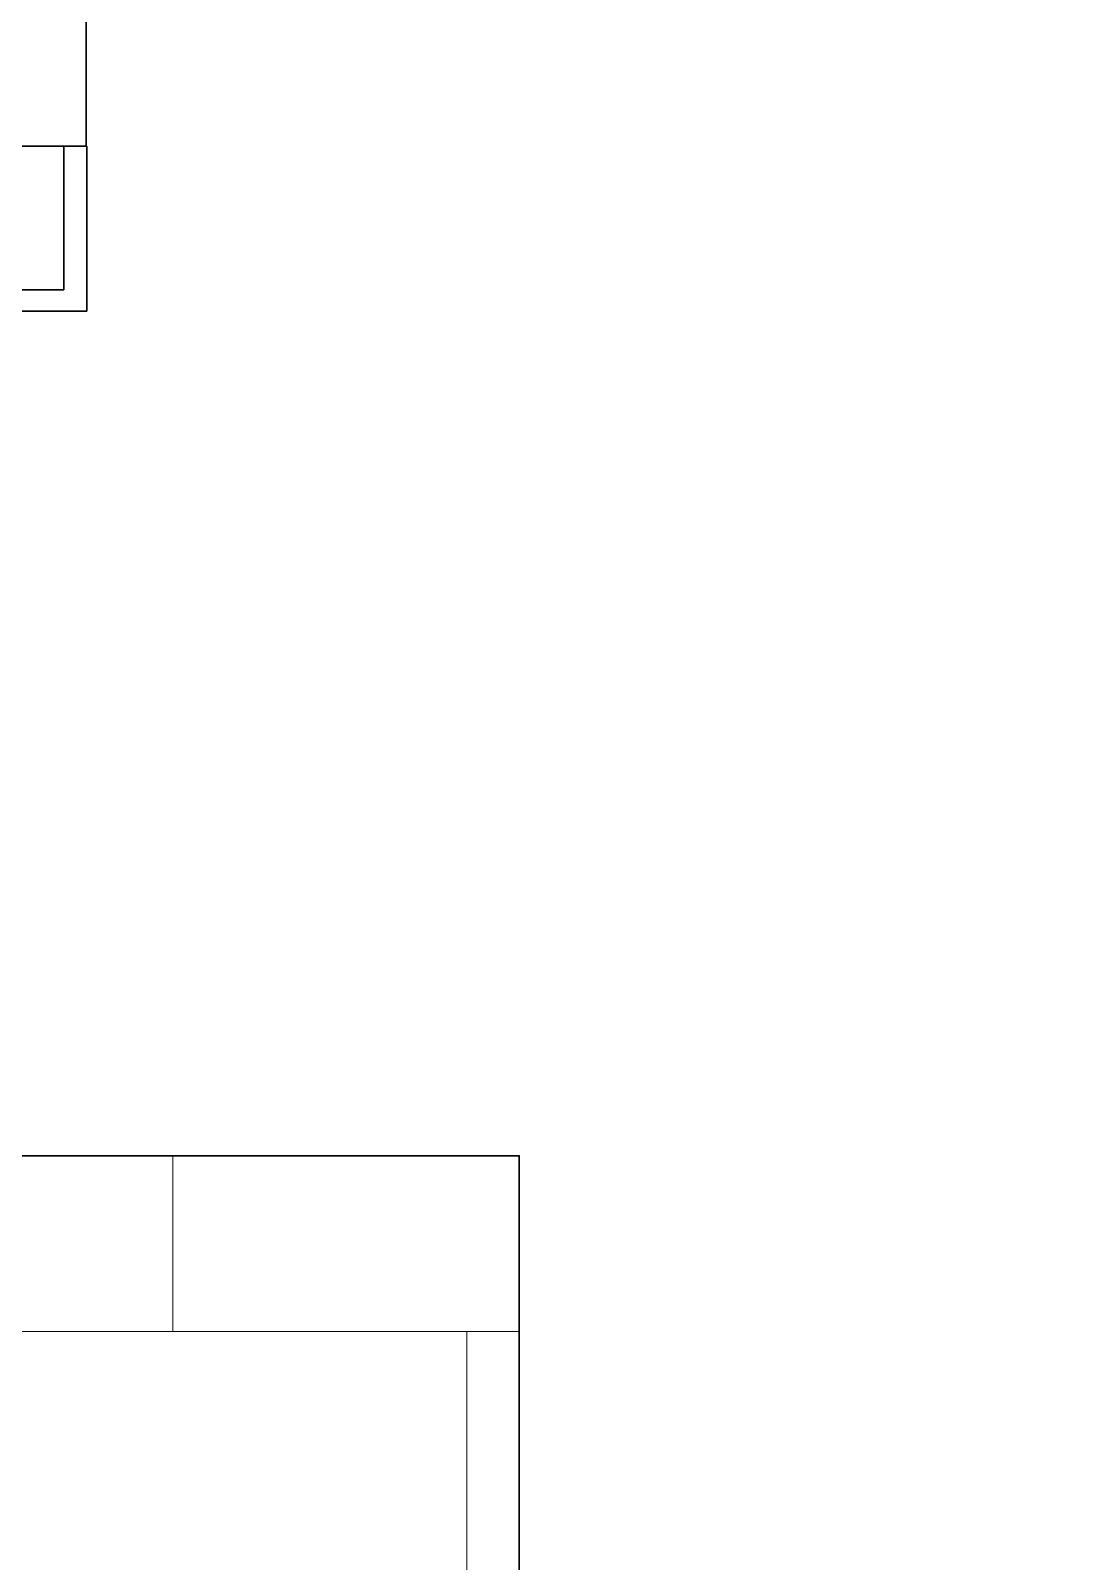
# Model space of a CAD drawing. Header units: millimetres. Extents: x 27934 to 36355, y -8056 to 1263.
# Drawn here: x 34907 to 35265, y -3331 to -2802 of the extents above; entities that cross this region are included whole.
import ezdxf

# ---------------------------------------------------------------- set-up
doc = ezdxf.new("R2010")
doc.units = ezdxf.units.MM
doc.header["$MEASUREMENT"] = 0
doc.linetypes.add('X-Type B1_lower NEW$0$HIDDENX2', pattern=[19.049999999999997, 12.7, -6.349999999999997])
for name, color, linetype in [('_ResiFSI', 190, 'Continuous'), ('BEAM', 7, 'X-Type B1_lower NEW$0$HIDDENX2'), ('WWP', 92, 'Continuous')]:
    doc.layers.add(name, color=color, linetype=linetype)
doc.layers.add('SH - ANGLE SUPPORT', color=7, linetype='Continuous', lineweight=30)
doc.layers.add('WALL A', color=7, linetype='Continuous', lineweight=5)

# ---------------------------------------------------------------- blocks, each defined once
blk = doc.blocks.new('GT 1')
at = {"layer": 'WWP', "lineweight": 15}
h = blk.add_hatch(dxfattribs=at)
h.set_pattern_fill('AR-B816', color=9, scale=0.5, style=0)
h.set_pattern_definition([(0, (0, 0), (0, 4), []), (90, (0, 0), (-3.999999999999998, 4), [4, -4])])
h.paths.add_polyline_path([(376155.106396784, 227649.4802232289), (376131.1039681962, 227649.480223229), (376131.1039681962, 227673.4826518168), (376155.1063967842, 227673.4826518168)])
h.paths.add_polyline_path([(376149.1057896372, 227667.4820446698), (376137.1045753433, 227667.4820446698), (376137.1045753433, 227655.4808303759), (376149.105789637, 227655.4808303759)], flags=16)
at = {"layer": 'WWP', "lineweight": 30}
blk.add_lwpolyline([(376155.106396784, 227649.4802232289), (376155.1063967842, 227673.4826518168), (376131.1039681962, 227673.4826518168), (376131.1039681962, 227649.480223229)], close=True, dxfattribs=at)

msp = doc.modelspace()

# ---------------------------------------------------------------- linework, layer by layer
at = {"layer": '_ResiFSI'}
msp.add_lwpolyline([(33991.18965250795, -2841.812091245345), (34926.18965250795, -2841.812091245345), (34926.18965250795, -276.8120912565209), (34076.18965250795, -276.8120912565209), (34076.18965250795, 803.187904932507), (28126.18965250795, 803.187904932507), (28126.18965250795, -7781.766513246141), (35401.18965250795, -7781.766513246141), (35401.18965250795, -4756.812091256521), (33991.18965250795, -4756.812091256521)], close=True, dxfattribs=at)
at = {"layer": 'BEAM'}
msp.add_line((34926.18965250795, -2841.812091245345), (34926.18965250795, 803.187904932507), dxfattribs=at)
at = {"layer": 'SH - ANGLE SUPPORT'}
for points in [[(33991.18965250795, -2841.812091245345), (33991.18935820629, -2898.797482865892), (34926.4322686473, -2898.812352555833), (34926.43707441708, -2841.812091245345)], [(34918.43453877961, -2841.823672677419), (34918.4348042885, -2891.435563466541), (33998.56748962944, -2891.427264585189), (33998.56315592845, -2841.800065415941)]]:
    msp.add_lwpolyline(points, dxfattribs=at)
at = {"layer": 'WALL A', "linetype": 'Continuous', "lineweight": 30, "ltscale": 0.6}
msp.add_lwpolyline([(34926.18965250795, -276.8120912565209), (34526.18965250795, -276.8120912565209), (34526.18965250795, -416.8120912565208), (34786.18964868954, -416.8120912565208), (34786.18964868954, -2701.812091245345), (33851.18965250795, -2701.812091245345), (33851.18965250795, -3041.812091256521), (33991.18965250795, -3041.812091256521), (33991.18965250795, -2841.812091245345), (34926.18965250795, -2841.812091245345)], close=True, dxfattribs=at)

# ---------------------------------------------------------------- block references
at = {"layer": 'WWP', "color": 0, "linetype": 'Continuous', "lineweight": 13, "xscale": 25.40415704388033, "yscale": 25.40415704388033, "zscale": 25.40415704388033}
msp.add_blockref('GT 1', (-9520827.504277304, -5787043.775731957), dxfattribs=at)

doc.saveas('drawing.dxf')
